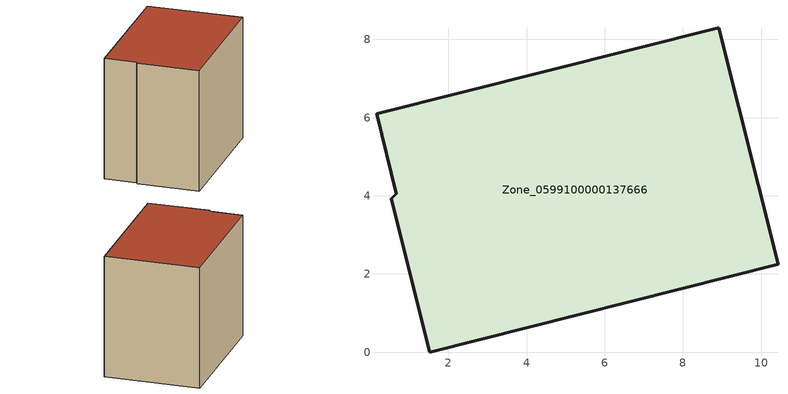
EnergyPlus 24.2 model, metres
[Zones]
Zone_0599100000137666
 floor ground (C_G): 0.67,4.06 0.16,6.1 8.92,8.3 10.43,2.25 1.52,0 0.54,3.92 z0
 wall outside (C_F): 10.43,2.25 8.92,8.3 0.16,6.1 0.67,4.06 0.54,3.92 1.52,0 10.43,2.25 z0:8.11
 roof outside (C_R): 0.16,6.1 0.67,4.06 0.54,3.92 1.52,0 10.43,2.25 8.92,8.3 z8.11
[BUILDING]
Pand.0599100000137666: North Axis=0; Terrain=City; Loads Convergence Tolerance Value=0.04; Temperature Convergence Tolerance Value=0.4; Solar Distribution=FullExterior; Maximum Number of Warmup Days=25; Minimum Number of Warmup Days=1
[Site:Location]
Rotterdam.The.Hague.AP_ZH_NLD Design_Conditions: Latitude=51.96; Longitude=4.45; Time Zone=1; Elevation=-4.5
[SITE:GROUNDTEMPERATURE:BUILDINGSURFACE]
18, 18, 18, 18, 18, 18, 18, 18, 18, 18, 18, 18
[MATERIAL] Thermal Absorptance=0.9; Solar Absorptance=0.7; Visible Absorptance=0.7
Name | Roughness | Thickness | Conductivity | Density | Specific Heat
G.TI.1946-1964 | MediumSmooth | 0.15 | 1 | 540 | 1210
F.TI.1946-1964 | Rough | 0.3 | 0.857143 | 1920 | 840
R.TI.1946-1964 | MediumRough | 0.2 | 0.277778 | 1500 | 1000
[CONSTRUCTION]
C_G: G.TI.1946-1964
C_F: F.TI.1946-1964
C_R: R.TI.1946-1964
[ZONE]
Zone_0599100000137666: Type=1; Multiplier=1; Ceiling Height=Autocalculate; Volume=Autocalculate; Floor Area=autocalculate; Part of Total Floor Area=Yes
[ZONEINFILTRATION:DESIGNFLOWRATE]
Infil_Zone_0599100000137666: Zone or ZoneList or Space or SpaceList=Zone_0599100000137666; Schedule=AlwaysOn; Design Flow Rate Calculation Method=Flow/Area; Flow Rate per Floor Area=0.003; Constant Term Coefficient=1; Temperature Term Coefficient=0; Velocity Term Coefficient=0; Velocity Squared Term Coefficient=0
[HVACTEMPLATE:ZONE:IDEALLOADSAIRSYSTEM]
Zone_0599100000137666: Maximum Heating Supply Air Temperature=50; Minimum Cooling Supply Air Temperature=13; Maximum Heating Supply Air Humidity Ratio=0.0156; Minimum Cooling Supply Air Humidity Ratio=0.0077; Heating Limit=NoLimit; Cooling Limit=NoLimit; Dehumidification Control Type=ConstantSensibleHeatRatio; Cooling Sensible Heat Ratio=0.7; Dehumidification Setpoint=60; Humidification Control Type=None; Humidification Setpoint=30; Outdoor Air Method=None; Outdoor Air Flow Rate per Person=0.00944; Outdoor Air Flow Rate per Zone Floor Area=0; Outdoor Air Flow Rate per Zone=0; Demand Controlled Ventilation Type=None; Outdoor Air Economizer Type=NoEconomizer; Heat Recovery Type=None; Sensible Heat Recovery Effectiveness=0.7; Latent Heat Recovery Effectiveness=0.65
[ZONECONTROL:THERMOSTAT]
ThermostatControl_Zone_0599100000137666: Zone or ZoneList=Zone_0599100000137666; Control Type Schedule=DualSetpointControlType; Control 1=Thermostat_Zone_0599100000137666; Temperature Difference Between Cutout And Setpoint=0
[THERMOSTATSETPOINT:DUALSETPOINT]
Thermostat_Zone_0599100000137666: Heating Setpoint Temperature Schedule=HeatingSetpoint_Zone_0599100000137666; Cooling Setpoint Temperature Schedule=CoolingSetpoint_Zone_0599100000137666
[SCHEDULE:COMPACT]
HeatingSetpoint_Zone_0599100000137666: Through: 12/31, For: AllDays, Until: 24:00, 21
CoolingSetpoint_Zone_0599100000137666: Through: 12/31, For: AllDays, Until: 24:00, 24
DualSetpointControlType: Through: 12/31, For: AllDays, Until: 24:00, 4
AlwaysOn: Through: 12/31, For: AllDays, Until: 24:00, 1
